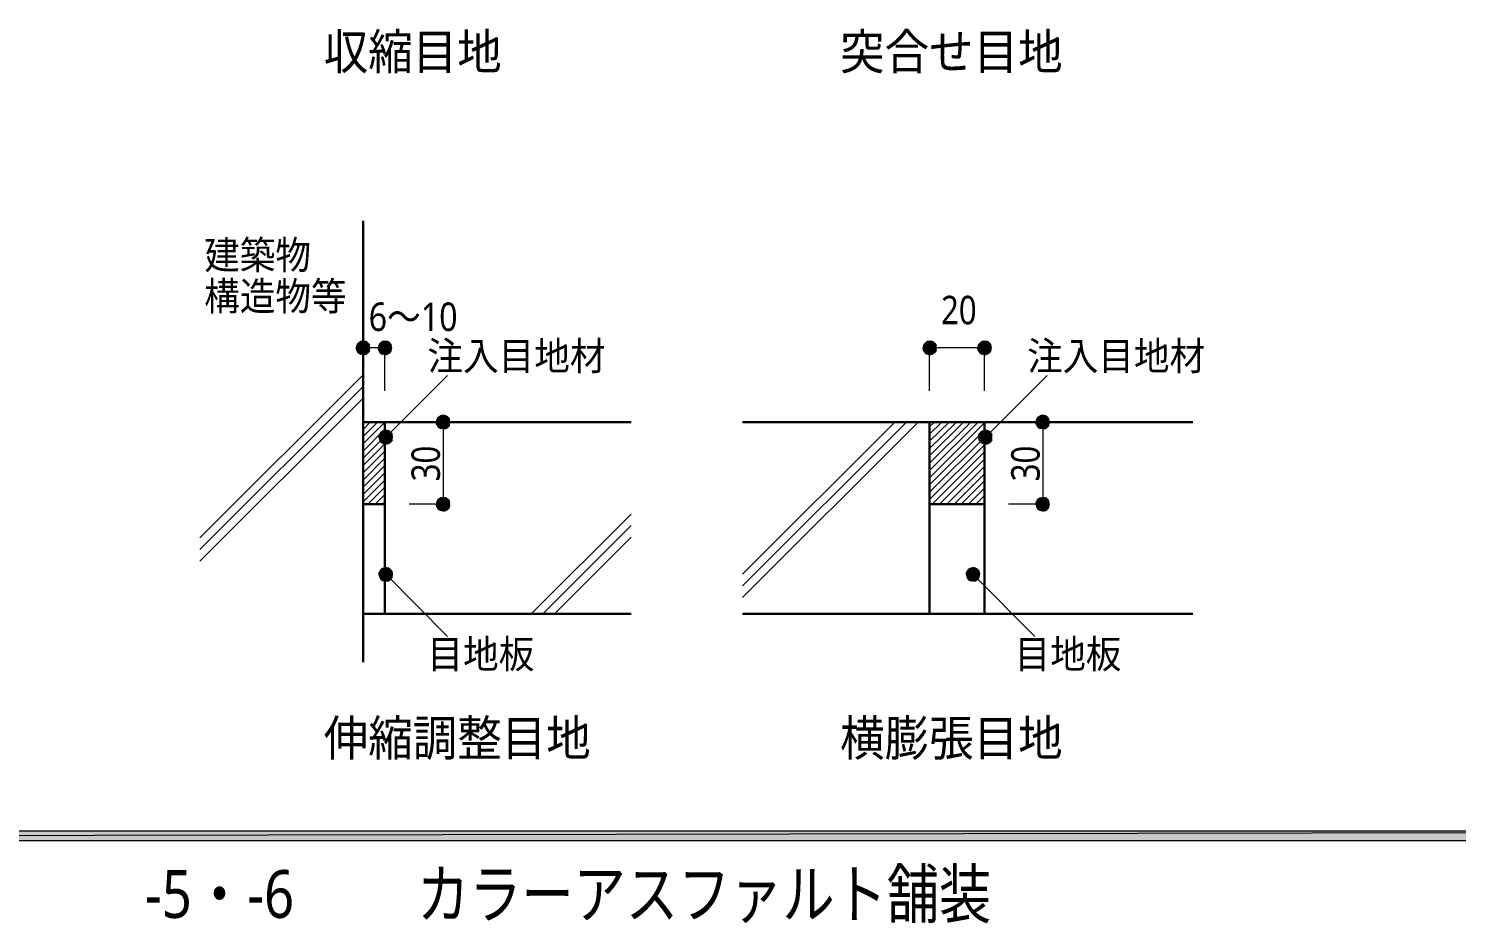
# Model space of a CAD drawing. Header units: millimetres. Extents: x 0 to 420, y 0 to 297.
# Drawn here: x 211.7 to 315.9, y 159.6 to 224.9 of the extents above; entities that cross this region are included whole.
import ezdxf
from ezdxf.enums import TextEntityAlignment as Align

# ---------------------------------------------------------------- set-up
doc = ezdxf.new("R2010")
doc.units = ezdxf.units.MM
doc.styles.add('kst32b', font='NotoSansJP-Variable.ttf')

msp = doc.modelspace()

# ---------------------------------------------------------------- hatches: boundary and pattern name
h = msp.add_hatch(color=7)
h.paths.add_polyline_path([(235.65, 201.78), (235.61, 201.59), (236.11, 201.59), (235.65, 201.78)])
h.paths.add_polyline_path([(235.61, 201.59), (236.11, 201.59), (235.65, 201.4), (235.61, 201.59)])
h.paths.add_polyline_path([(236.11, 201.59), (235.65, 201.4), (235.75, 201.23), (236.11, 201.59)])
h = msp.add_hatch(color=7)
h.paths.add_polyline_path([(236.11, 202.08), (235.92, 202.06), (236.11, 201.59), (236.11, 202.08)])
h.paths.add_polyline_path([(235.92, 202.06), (236.11, 201.59), (235.75, 201.93), (235.92, 202.06)])
h.paths.add_polyline_path([(236.11, 201.59), (235.75, 201.93), (235.65, 201.78), (236.11, 201.59)])
h = msp.add_hatch(color=7)
h.paths.add_polyline_path([(235.75, 201.23), (235.92, 201.13), (236.11, 201.59), (235.75, 201.23)])
h.paths.add_polyline_path([(235.92, 201.13), (236.11, 201.59), (236.11, 201.08), (235.92, 201.13)])
h.paths.add_polyline_path([(236.11, 201.59), (236.11, 201.08), (236.3, 201.13), (236.11, 201.59)])
for points in [[(236.3, 202.06), (236.11, 202.08), (236.11, 201.59), (236.3, 202.06)], [(237.89, 202.06), (237.7, 202.08), (237.7, 201.59), (237.89, 202.06)], [(277.66, 202.06), (277.47, 202.08), (277.47, 201.59), (277.66, 202.06)], [(281.66, 202.06), (281.47, 202.08), (281.47, 201.59), (281.66, 202.06)], [(236.11, 196.22), (236.09, 196.19), (236.07, 196.17), (236.09, 196.15), (236.11, 196.13), (236.14, 196.15), (236.16, 196.17), (236.14, 196.19), (236.11, 196.22)], [(242.15, 196.64), (241.96, 196.68), (241.96, 196.17), (242.15, 196.64)], [(285.92, 196.64), (285.73, 196.68), (285.73, 196.17), (285.92, 196.64)], [(237.3, 194.88), (237.41, 194.71), (237.77, 195.07), (237.3, 194.88)], [(281.07, 194.88), (281.18, 194.71), (281.54, 195.07), (281.07, 194.88)], [(242.15, 190.65), (241.96, 190.67), (241.96, 190.18), (242.15, 190.65)], [(285.26, 189.99), (285.37, 189.82), (285.73, 190.18), (285.26, 189.99)], [(237.3, 184.87), (237.41, 184.7), (237.77, 185.06), (237.3, 184.87)], [(280.18, 184.87), (280.29, 184.7), (280.63, 185.06), (280.18, 184.87)]]:
    msp.add_hatch(color=7).paths.add_polyline_path(points)
h = msp.add_hatch(color=7)
h.paths.add_polyline_path([(236.6, 201.59), (236.58, 201.78), (236.11, 201.59), (236.6, 201.59)])
h.paths.add_polyline_path([(236.58, 201.78), (236.11, 201.59), (236.47, 201.93), (236.58, 201.78)])
h.paths.add_polyline_path([(236.11, 201.59), (236.47, 201.93), (236.3, 202.06), (236.11, 201.59)])
h = msp.add_hatch(color=7)
h.paths.add_polyline_path([(236.3, 201.13), (236.47, 201.23), (236.11, 201.59), (236.3, 201.13)])
h.paths.add_polyline_path([(236.47, 201.23), (236.11, 201.59), (236.58, 201.4), (236.47, 201.23)])
h.paths.add_polyline_path([(236.11, 201.59), (236.58, 201.4), (236.6, 201.59), (236.11, 201.59)])
h = msp.add_hatch(color=7)
h.paths.add_polyline_path([(237.26, 201.78), (237.21, 201.59), (237.7, 201.59), (237.26, 201.78)])
h.paths.add_polyline_path([(237.21, 201.59), (237.7, 201.59), (237.26, 201.4), (237.21, 201.59)])
h.paths.add_polyline_path([(237.7, 201.59), (237.26, 201.4), (237.36, 201.23), (237.7, 201.59)])
h = msp.add_hatch(color=7)
h.paths.add_polyline_path([(237.7, 202.08), (237.51, 202.06), (237.7, 201.59), (237.7, 202.08)])
h.paths.add_polyline_path([(237.51, 202.06), (237.7, 201.59), (237.36, 201.93), (237.51, 202.06)])
h.paths.add_polyline_path([(237.7, 201.59), (237.36, 201.93), (237.26, 201.78), (237.7, 201.59)])
h = msp.add_hatch(color=7)
h.paths.add_polyline_path([(237.36, 201.23), (237.51, 201.13), (237.7, 201.59), (237.36, 201.23)])
h.paths.add_polyline_path([(237.51, 201.13), (237.7, 201.59), (237.7, 201.08), (237.51, 201.13)])
h.paths.add_polyline_path([(237.7, 201.59), (237.7, 201.08), (237.89, 201.13), (237.7, 201.59)])
h = msp.add_hatch(color=7)
h.paths.add_polyline_path([(238.21, 201.59), (238.17, 201.78), (237.7, 201.59), (238.21, 201.59)])
h.paths.add_polyline_path([(238.17, 201.78), (237.7, 201.59), (238.06, 201.93), (238.17, 201.78)])
h.paths.add_polyline_path([(237.7, 201.59), (238.06, 201.93), (237.89, 202.06), (237.7, 201.59)])
h = msp.add_hatch(color=7)
h.paths.add_polyline_path([(237.89, 201.13), (238.06, 201.23), (237.7, 201.59), (237.89, 201.13)])
h.paths.add_polyline_path([(238.06, 201.23), (237.7, 201.59), (238.17, 201.4), (238.06, 201.23)])
h.paths.add_polyline_path([(237.7, 201.59), (238.17, 201.4), (238.21, 201.59), (237.7, 201.59)])
h = msp.add_hatch(color=7)
h.paths.add_polyline_path([(277.01, 201.78), (276.99, 201.59), (277.47, 201.59), (277.01, 201.78)])
h.paths.add_polyline_path([(276.99, 201.59), (277.47, 201.59), (277.01, 201.4), (276.99, 201.59)])
h.paths.add_polyline_path([(277.47, 201.59), (277.01, 201.4), (277.14, 201.23), (277.47, 201.59)])
h = msp.add_hatch(color=7)
h.paths.add_polyline_path([(277.47, 202.08), (277.28, 202.06), (277.47, 201.59), (277.47, 202.08)])
h.paths.add_polyline_path([(277.28, 202.06), (277.47, 201.59), (277.14, 201.93), (277.28, 202.06)])
h.paths.add_polyline_path([(277.47, 201.59), (277.14, 201.93), (277.01, 201.78), (277.47, 201.59)])
h = msp.add_hatch(color=7)
h.paths.add_polyline_path([(277.14, 201.23), (277.28, 201.13), (277.47, 201.59), (277.14, 201.23)])
h.paths.add_polyline_path([(277.28, 201.13), (277.47, 201.59), (277.47, 201.08), (277.28, 201.13)])
h.paths.add_polyline_path([(277.47, 201.59), (277.47, 201.08), (277.66, 201.13), (277.47, 201.59)])
h = msp.add_hatch(color=7)
h.paths.add_polyline_path([(277.98, 201.59), (277.94, 201.78), (277.47, 201.59), (277.98, 201.59)])
h.paths.add_polyline_path([(277.94, 201.78), (277.47, 201.59), (277.83, 201.93), (277.94, 201.78)])
h.paths.add_polyline_path([(277.47, 201.59), (277.83, 201.93), (277.66, 202.06), (277.47, 201.59)])
h = msp.add_hatch(color=7)
h.paths.add_polyline_path([(277.66, 201.13), (277.83, 201.23), (277.47, 201.59), (277.66, 201.13)])
h.paths.add_polyline_path([(277.83, 201.23), (277.47, 201.59), (277.94, 201.4), (277.83, 201.23)])
h.paths.add_polyline_path([(277.47, 201.59), (277.94, 201.4), (277.98, 201.59), (277.47, 201.59)])
h = msp.add_hatch(color=7)
h.paths.add_polyline_path([(281.01, 201.78), (280.99, 201.59), (281.47, 201.59), (281.01, 201.78)])
h.paths.add_polyline_path([(280.99, 201.59), (281.47, 201.59), (281.01, 201.4), (280.99, 201.59)])
h.paths.add_polyline_path([(281.47, 201.59), (281.01, 201.4), (281.14, 201.23), (281.47, 201.59)])
h = msp.add_hatch(color=7)
h.paths.add_polyline_path([(281.47, 202.08), (281.28, 202.06), (281.47, 201.59), (281.47, 202.08)])
h.paths.add_polyline_path([(281.28, 202.06), (281.47, 201.59), (281.14, 201.93), (281.28, 202.06)])
h.paths.add_polyline_path([(281.47, 201.59), (281.14, 201.93), (281.01, 201.78), (281.47, 201.59)])
h = msp.add_hatch(color=7)
h.paths.add_polyline_path([(281.14, 201.23), (281.28, 201.13), (281.47, 201.59), (281.14, 201.23)])
h.paths.add_polyline_path([(281.28, 201.13), (281.47, 201.59), (281.47, 201.08), (281.28, 201.13)])
h.paths.add_polyline_path([(281.47, 201.59), (281.47, 201.08), (281.66, 201.13), (281.47, 201.59)])
h = msp.add_hatch(color=7)
h.paths.add_polyline_path([(281.98, 201.59), (281.94, 201.78), (281.47, 201.59), (281.98, 201.59)])
h.paths.add_polyline_path([(281.94, 201.78), (281.47, 201.59), (281.83, 201.93), (281.94, 201.78)])
h.paths.add_polyline_path([(281.47, 201.59), (281.83, 201.93), (281.66, 202.06), (281.47, 201.59)])
h = msp.add_hatch(color=7)
h.paths.add_polyline_path([(281.66, 201.13), (281.83, 201.23), (281.47, 201.59), (281.66, 201.13)])
h.paths.add_polyline_path([(281.83, 201.23), (281.47, 201.59), (281.94, 201.4), (281.83, 201.23)])
h.paths.add_polyline_path([(281.47, 201.59), (281.94, 201.4), (281.98, 201.59), (281.47, 201.59)])
h = msp.add_hatch(color=7)
h.paths.add_polyline_path([(241.49, 196.36), (241.45, 196.17), (241.96, 196.17), (241.49, 196.36)])
h.paths.add_polyline_path([(241.45, 196.17), (241.96, 196.17), (241.49, 195.98), (241.45, 196.17)])
h.paths.add_polyline_path([(241.96, 196.17), (241.49, 195.98), (241.6, 195.83), (241.96, 196.17)])
h = msp.add_hatch(color=7)
h.paths.add_polyline_path([(241.96, 196.68), (241.77, 196.64), (241.96, 196.17), (241.96, 196.68)])
h.paths.add_polyline_path([(241.77, 196.64), (241.96, 196.17), (241.6, 196.53), (241.77, 196.64)])
h.paths.add_polyline_path([(241.96, 196.17), (241.6, 196.53), (241.49, 196.36), (241.96, 196.17)])
h = msp.add_hatch(color=7)
h.paths.add_polyline_path([(241.6, 195.83), (241.77, 195.71), (241.96, 196.17), (241.6, 195.83)])
h.paths.add_polyline_path([(241.77, 195.71), (241.96, 196.17), (241.96, 195.69), (241.77, 195.71)])
h.paths.add_polyline_path([(241.96, 196.17), (241.96, 195.69), (242.15, 195.71), (241.96, 196.17)])
h = msp.add_hatch(color=7)
h.paths.add_polyline_path([(242.44, 196.17), (242.42, 196.36), (241.96, 196.17), (242.44, 196.17)])
h.paths.add_polyline_path([(242.42, 196.36), (241.96, 196.17), (242.32, 196.53), (242.42, 196.36)])
h.paths.add_polyline_path([(241.96, 196.17), (242.32, 196.53), (242.15, 196.64), (241.96, 196.17)])
h = msp.add_hatch(color=7)
h.paths.add_polyline_path([(242.15, 195.71), (242.32, 195.83), (241.96, 196.17), (242.15, 195.71)])
h.paths.add_polyline_path([(242.32, 195.83), (241.96, 196.17), (242.42, 195.98), (242.32, 195.83)])
h.paths.add_polyline_path([(241.96, 196.17), (242.42, 195.98), (242.44, 196.17), (241.96, 196.17)])
h = msp.add_hatch(color=7)
h.paths.add_polyline_path([(285.26, 196.36), (285.22, 196.17), (285.73, 196.17), (285.26, 196.36)])
h.paths.add_polyline_path([(285.22, 196.17), (285.73, 196.17), (285.26, 195.98), (285.22, 196.17)])
h.paths.add_polyline_path([(285.73, 196.17), (285.26, 195.98), (285.37, 195.83), (285.73, 196.17)])
h = msp.add_hatch(color=7)
h.paths.add_polyline_path([(285.73, 196.68), (285.54, 196.64), (285.73, 196.17), (285.73, 196.68)])
h.paths.add_polyline_path([(285.54, 196.64), (285.73, 196.17), (285.37, 196.53), (285.54, 196.64)])
h.paths.add_polyline_path([(285.73, 196.17), (285.37, 196.53), (285.26, 196.36), (285.73, 196.17)])
h = msp.add_hatch(color=7)
h.paths.add_polyline_path([(285.37, 195.83), (285.54, 195.71), (285.73, 196.17), (285.37, 195.83)])
h.paths.add_polyline_path([(285.54, 195.71), (285.73, 196.17), (285.73, 195.69), (285.54, 195.71)])
h.paths.add_polyline_path([(285.73, 196.17), (285.73, 195.69), (285.92, 195.71), (285.73, 196.17)])
h = msp.add_hatch(color=7)
h.paths.add_polyline_path([(286.22, 196.17), (286.17, 196.36), (285.73, 196.17), (286.22, 196.17)])
h.paths.add_polyline_path([(286.17, 196.36), (285.73, 196.17), (286.07, 196.53), (286.17, 196.36)])
h.paths.add_polyline_path([(285.73, 196.17), (286.07, 196.53), (285.92, 196.64), (285.73, 196.17)])
h = msp.add_hatch(color=7)
h.paths.add_polyline_path([(285.92, 195.71), (286.07, 195.83), (285.73, 196.17), (285.92, 195.71)])
h.paths.add_polyline_path([(286.07, 195.83), (285.73, 196.17), (286.17, 195.98), (286.07, 195.83)])
h.paths.add_polyline_path([(285.73, 196.17), (286.17, 195.98), (286.22, 196.17), (285.73, 196.17)])
h = msp.add_hatch(color=7)
h.paths.add_polyline_path([(237.41, 195.43), (237.3, 195.26), (237.77, 195.07), (237.41, 195.43)])
h.paths.add_polyline_path([(237.3, 195.26), (237.77, 195.07), (237.26, 195.07), (237.3, 195.26)])
h.paths.add_polyline_path([(237.77, 195.07), (237.26, 195.07), (237.3, 194.88), (237.77, 195.07)])
h = msp.add_hatch(color=7)
h.paths.add_polyline_path([(237.96, 195.54), (237.77, 195.58), (237.77, 195.07), (237.96, 195.54)])
h.paths.add_polyline_path([(237.77, 195.58), (237.77, 195.07), (237.57, 195.54), (237.77, 195.58)])
h.paths.add_polyline_path([(237.77, 195.07), (237.57, 195.54), (237.41, 195.43), (237.77, 195.07)])
h = msp.add_hatch(color=7)
h.paths.add_polyline_path([(237.41, 194.71), (237.57, 194.61), (237.77, 195.07), (237.41, 194.71)])
h.paths.add_polyline_path([(237.57, 194.61), (237.77, 195.07), (237.77, 194.56), (237.57, 194.61)])
h.paths.add_polyline_path([(237.77, 195.07), (237.77, 194.56), (237.96, 194.61), (237.77, 195.07)])
h = msp.add_hatch(color=7)
h.paths.add_polyline_path([(238.27, 195.07), (238.23, 195.26), (237.77, 195.07), (238.27, 195.07)])
h.paths.add_polyline_path([(238.23, 195.26), (237.77, 195.07), (238.12, 195.43), (238.23, 195.26)])
h.paths.add_polyline_path([(237.77, 195.07), (238.12, 195.43), (237.96, 195.54), (237.77, 195.07)])
h = msp.add_hatch(color=7)
h.paths.add_polyline_path([(237.96, 194.61), (238.12, 194.71), (237.77, 195.07), (237.96, 194.61)])
h.paths.add_polyline_path([(238.12, 194.71), (237.77, 195.07), (238.23, 194.88), (238.12, 194.71)])
h.paths.add_polyline_path([(237.77, 195.07), (238.23, 194.88), (238.27, 195.07), (237.77, 195.07)])
h = msp.add_hatch(color=7)
h.paths.add_polyline_path([(281.18, 195.43), (281.07, 195.26), (281.54, 195.07), (281.18, 195.43)])
h.paths.add_polyline_path([(281.07, 195.26), (281.54, 195.07), (281.03, 195.07), (281.07, 195.26)])
h.paths.add_polyline_path([(281.54, 195.07), (281.03, 195.07), (281.07, 194.88), (281.54, 195.07)])
h = msp.add_hatch(color=7)
h.paths.add_polyline_path([(281.73, 195.54), (281.54, 195.58), (281.54, 195.07), (281.73, 195.54)])
h.paths.add_polyline_path([(281.54, 195.58), (281.54, 195.07), (281.35, 195.54), (281.54, 195.58)])
h.paths.add_polyline_path([(281.54, 195.07), (281.35, 195.54), (281.18, 195.43), (281.54, 195.07)])
h = msp.add_hatch(color=7)
h.paths.add_polyline_path([(281.18, 194.71), (281.35, 194.61), (281.54, 195.07), (281.18, 194.71)])
h.paths.add_polyline_path([(281.35, 194.61), (281.54, 195.07), (281.54, 194.56), (281.35, 194.61)])
h.paths.add_polyline_path([(281.54, 195.07), (281.54, 194.56), (281.73, 194.61), (281.54, 195.07)])
h = msp.add_hatch(color=7)
h.paths.add_polyline_path([(282.02, 195.07), (282, 195.26), (281.54, 195.07), (282.02, 195.07)])
h.paths.add_polyline_path([(282, 195.26), (281.54, 195.07), (281.88, 195.43), (282, 195.26)])
h.paths.add_polyline_path([(281.54, 195.07), (281.88, 195.43), (281.73, 195.54), (281.54, 195.07)])
h = msp.add_hatch(color=7)
h.paths.add_polyline_path([(281.73, 194.61), (281.88, 194.71), (281.54, 195.07), (281.73, 194.61)])
h.paths.add_polyline_path([(281.88, 194.71), (281.54, 195.07), (282, 194.88), (281.88, 194.71)])
h.paths.add_polyline_path([(281.54, 195.07), (282, 194.88), (282.02, 195.07), (281.54, 195.07)])
h = msp.add_hatch(color=7)
h.paths.add_polyline_path([(241.49, 190.37), (241.45, 190.18), (241.96, 190.18), (241.49, 190.37)])
h.paths.add_polyline_path([(241.45, 190.18), (241.96, 190.18), (241.49, 189.99), (241.45, 190.18)])
h.paths.add_polyline_path([(241.96, 190.18), (241.49, 189.99), (241.6, 189.82), (241.96, 190.18)])
h = msp.add_hatch(color=7)
h.paths.add_polyline_path([(241.96, 190.67), (241.77, 190.65), (241.96, 190.18), (241.96, 190.67)])
h.paths.add_polyline_path([(241.77, 190.65), (241.96, 190.18), (241.6, 190.54), (241.77, 190.65)])
h.paths.add_polyline_path([(241.96, 190.18), (241.6, 190.54), (241.49, 190.37), (241.96, 190.18)])
h = msp.add_hatch(color=7)
h.paths.add_polyline_path([(241.6, 189.82), (241.77, 189.72), (241.96, 190.18), (241.6, 189.82)])
h.paths.add_polyline_path([(241.77, 189.72), (241.96, 190.18), (241.96, 189.67), (241.77, 189.72)])
h.paths.add_polyline_path([(241.96, 190.18), (241.96, 189.67), (242.15, 189.72), (241.96, 190.18)])
h = msp.add_hatch(color=7)
h.paths.add_polyline_path([(242.44, 190.18), (242.42, 190.37), (241.96, 190.18), (242.44, 190.18)])
h.paths.add_polyline_path([(242.42, 190.37), (241.96, 190.18), (242.32, 190.54), (242.42, 190.37)])
h.paths.add_polyline_path([(241.96, 190.18), (242.32, 190.54), (242.15, 190.65), (241.96, 190.18)])
h = msp.add_hatch(color=7)
h.paths.add_polyline_path([(242.15, 189.72), (242.32, 189.82), (241.96, 190.18), (242.15, 189.72)])
h.paths.add_polyline_path([(242.32, 189.82), (241.96, 190.18), (242.42, 189.99), (242.32, 189.82)])
h.paths.add_polyline_path([(241.96, 190.18), (242.42, 189.99), (242.44, 190.18), (241.96, 190.18)])
h = msp.add_hatch(color=7)
h.paths.add_polyline_path([(285.37, 190.54), (285.26, 190.37), (285.73, 190.18), (285.37, 190.54)])
h.paths.add_polyline_path([(285.26, 190.37), (285.73, 190.18), (285.22, 190.18), (285.26, 190.37)])
h.paths.add_polyline_path([(285.73, 190.18), (285.22, 190.18), (285.26, 189.99), (285.73, 190.18)])
h = msp.add_hatch(color=7)
h.paths.add_polyline_path([(285.92, 190.65), (285.73, 190.67), (285.73, 190.18), (285.92, 190.65)])
h.paths.add_polyline_path([(285.73, 190.67), (285.73, 190.18), (285.54, 190.65), (285.73, 190.67)])
h.paths.add_polyline_path([(285.73, 190.18), (285.54, 190.65), (285.37, 190.54), (285.73, 190.18)])
h = msp.add_hatch(color=7)
h.paths.add_polyline_path([(285.37, 189.82), (285.54, 189.72), (285.73, 190.18), (285.37, 189.82)])
h.paths.add_polyline_path([(285.54, 189.72), (285.73, 190.18), (285.73, 189.67), (285.54, 189.72)])
h.paths.add_polyline_path([(285.73, 190.18), (285.73, 189.67), (285.92, 189.72), (285.73, 190.18)])
h = msp.add_hatch(color=7)
h.paths.add_polyline_path([(286.22, 190.18), (286.17, 190.37), (285.73, 190.18), (286.22, 190.18)])
h.paths.add_polyline_path([(286.17, 190.37), (285.73, 190.18), (286.07, 190.54), (286.17, 190.37)])
h.paths.add_polyline_path([(285.73, 190.18), (286.07, 190.54), (285.92, 190.65), (285.73, 190.18)])
h = msp.add_hatch(color=7)
h.paths.add_polyline_path([(285.92, 189.72), (286.07, 189.82), (285.73, 190.18), (285.92, 189.72)])
h.paths.add_polyline_path([(286.07, 189.82), (285.73, 190.18), (286.17, 189.99), (286.07, 189.82)])
h.paths.add_polyline_path([(285.73, 190.18), (286.17, 189.99), (286.22, 190.18), (285.73, 190.18)])
h = msp.add_hatch(color=7)
h.paths.add_polyline_path([(237.96, 185.5), (237.77, 185.55), (237.77, 185.06), (237.96, 185.5)])
h.paths.add_polyline_path([(237.77, 185.55), (237.77, 185.06), (237.57, 185.5), (237.77, 185.55)])
h.paths.add_polyline_path([(237.77, 185.06), (237.57, 185.5), (237.41, 185.4), (237.77, 185.06)])
h = msp.add_hatch(color=7)
h.paths.add_polyline_path([(280.82, 185.5), (280.63, 185.55), (280.63, 185.06), (280.82, 185.5)])
h.paths.add_polyline_path([(280.63, 185.55), (280.63, 185.06), (280.44, 185.5), (280.63, 185.55)])
h.paths.add_polyline_path([(280.63, 185.06), (280.44, 185.5), (280.29, 185.4), (280.63, 185.06)])
h = msp.add_hatch(color=7)
h.paths.add_polyline_path([(237.41, 185.4), (237.3, 185.25), (237.77, 185.06), (237.41, 185.4)])
h.paths.add_polyline_path([(237.3, 185.25), (237.77, 185.06), (237.26, 185.06), (237.3, 185.25)])
h.paths.add_polyline_path([(237.77, 185.06), (237.26, 185.06), (237.3, 184.87), (237.77, 185.06)])
h = msp.add_hatch(color=7)
h.paths.add_polyline_path([(237.41, 184.7), (237.57, 184.59), (237.77, 185.06), (237.41, 184.7)])
h.paths.add_polyline_path([(237.57, 184.59), (237.77, 185.06), (237.77, 184.55), (237.57, 184.59)])
h.paths.add_polyline_path([(237.77, 185.06), (237.77, 184.55), (237.96, 184.59), (237.77, 185.06)])
h = msp.add_hatch(color=7)
h.paths.add_polyline_path([(238.27, 185.06), (238.23, 185.25), (237.77, 185.06), (238.27, 185.06)])
h.paths.add_polyline_path([(238.23, 185.25), (237.77, 185.06), (238.12, 185.4), (238.23, 185.25)])
h.paths.add_polyline_path([(237.77, 185.06), (238.12, 185.4), (237.96, 185.5), (237.77, 185.06)])
h = msp.add_hatch(color=7)
h.paths.add_polyline_path([(237.96, 184.59), (238.12, 184.7), (237.77, 185.06), (237.96, 184.59)])
h.paths.add_polyline_path([(238.12, 184.7), (237.77, 185.06), (238.23, 184.87), (238.12, 184.7)])
h.paths.add_polyline_path([(237.77, 185.06), (238.23, 184.87), (238.27, 185.06), (237.77, 185.06)])
h = msp.add_hatch(color=7)
h.paths.add_polyline_path([(280.29, 185.4), (280.18, 185.25), (280.63, 185.06), (280.29, 185.4)])
h.paths.add_polyline_path([(280.18, 185.25), (280.63, 185.06), (280.14, 185.06), (280.18, 185.25)])
h.paths.add_polyline_path([(280.63, 185.06), (280.14, 185.06), (280.18, 184.87), (280.63, 185.06)])
h = msp.add_hatch(color=7)
h.paths.add_polyline_path([(280.29, 184.7), (280.44, 184.59), (280.63, 185.06), (280.29, 184.7)])
h.paths.add_polyline_path([(280.44, 184.59), (280.63, 185.06), (280.63, 184.55), (280.44, 184.59)])
h.paths.add_polyline_path([(280.63, 185.06), (280.63, 184.55), (280.82, 184.59), (280.63, 185.06)])
h = msp.add_hatch(color=7)
h.paths.add_polyline_path([(281.14, 185.06), (281.09, 185.25), (280.63, 185.06), (281.14, 185.06)])
h.paths.add_polyline_path([(281.09, 185.25), (280.63, 185.06), (280.99, 185.4), (281.09, 185.25)])
h.paths.add_polyline_path([(280.63, 185.06), (280.99, 185.4), (280.82, 185.5), (280.63, 185.06)])
h = msp.add_hatch(color=7)
h.paths.add_polyline_path([(280.82, 184.59), (280.99, 184.7), (280.63, 185.06), (280.82, 184.59)])
h.paths.add_polyline_path([(280.99, 184.7), (280.63, 185.06), (281.09, 184.87), (280.99, 184.7)])
h.paths.add_polyline_path([(280.63, 185.06), (281.09, 184.87), (281.14, 185.06), (280.63, 185.06)])
h = msp.add_hatch(color=7)
h.paths.add_polyline_path([(394.17, 165.63), (394.17, 166.33), (26.18, 165.63), (394.17, 165.63)])
h.paths.add_polyline_path([(394.17, 166.33), (26.18, 165.63), (26.18, 166.33), (394.17, 166.33)])

# ---------------------------------------------------------------- linework, layer by layer
at = {"lineweight": 30}
for points in [[(236.11, 210.86), (236.11, 178.65)], [(236.11, 196.17), (255.67, 196.17)], [(263.8, 196.17), (296.67, 196.17)], [(237.7, 190.18), (237.7, 182.18)], [(277.47, 190.18), (277.47, 182.18)], [(281.47, 190.18), (281.47, 182.18)], [(236.11, 182.18), (255.67, 182.18)], [(263.8, 182.18), (296.67, 182.18)]]:
    msp.add_lwpolyline(points, dxfattribs=at)
at = {"lineweight": 0}
for points in [[(235.65, 201.78), (235.61, 201.59), (236.11, 201.59)], [(235.61, 201.59), (236.11, 201.59), (235.65, 201.4)], [(236.11, 201.59), (235.75, 201.93), (235.65, 201.78)], [(236.11, 201.59), (235.65, 201.4), (235.75, 201.23)], [(235.92, 202.06), (236.11, 201.59), (235.75, 201.93)], [(235.75, 201.23), (235.92, 201.13), (236.11, 201.59)], [(236.11, 202.08), (235.92, 202.06), (236.11, 201.59)], [(235.92, 201.13), (236.11, 201.59), (236.11, 201.08)], [(236.3, 202.06), (236.11, 202.08), (236.11, 201.59)], [(236.11, 201.59), (236.47, 201.93), (236.3, 202.06)], [(236.58, 201.78), (236.11, 201.59), (236.47, 201.93)], [(236.6, 201.59), (236.58, 201.78), (236.11, 201.59)], [(236.11, 201.59), (236.11, 201.08), (236.3, 201.13)], [(236.3, 201.13), (236.47, 201.23), (236.11, 201.59)], [(236.47, 201.23), (236.11, 201.59), (236.58, 201.4)], [(236.11, 201.59), (236.58, 201.4), (236.6, 201.59)], [(237.26, 201.78), (237.21, 201.59), (237.7, 201.59)], [(237.21, 201.59), (237.7, 201.59), (237.26, 201.4)], [(237.7, 201.59), (237.36, 201.93), (237.26, 201.78)], [(237.7, 201.59), (237.26, 201.4), (237.36, 201.23)], [(237.51, 202.06), (237.7, 201.59), (237.36, 201.93)], [(237.36, 201.23), (237.51, 201.13), (237.7, 201.59)], [(237.7, 202.08), (237.51, 202.06), (237.7, 201.59)], [(237.51, 201.13), (237.7, 201.59), (237.7, 201.08)], [(237.89, 202.06), (237.7, 202.08), (237.7, 201.59)], [(237.7, 201.59), (238.06, 201.93), (237.89, 202.06)], [(238.17, 201.78), (237.7, 201.59), (238.06, 201.93)], [(238.21, 201.59), (238.17, 201.78), (237.7, 201.59)], [(237.7, 201.59), (237.7, 201.08), (237.89, 201.13)], [(237.89, 201.13), (238.06, 201.23), (237.7, 201.59)], [(238.06, 201.23), (237.7, 201.59), (238.17, 201.4)], [(237.7, 201.59), (238.17, 201.4), (238.21, 201.59)], [(277.01, 201.78), (276.99, 201.59), (277.47, 201.59)], [(276.99, 201.59), (277.47, 201.59), (277.01, 201.4)], [(277.47, 201.59), (277.14, 201.93), (277.01, 201.78)], [(277.47, 201.59), (277.01, 201.4), (277.14, 201.23)], [(277.28, 202.06), (277.47, 201.59), (277.14, 201.93)], [(277.14, 201.23), (277.28, 201.13), (277.47, 201.59)], [(277.47, 202.08), (277.28, 202.06), (277.47, 201.59)], [(277.28, 201.13), (277.47, 201.59), (277.47, 201.08)], [(277.66, 202.06), (277.47, 202.08), (277.47, 201.59)], [(277.47, 201.59), (277.83, 201.93), (277.66, 202.06)], [(277.94, 201.78), (277.47, 201.59), (277.83, 201.93)], [(277.98, 201.59), (277.94, 201.78), (277.47, 201.59)], [(277.47, 201.59), (277.47, 201.08), (277.66, 201.13)], [(277.66, 201.13), (277.83, 201.23), (277.47, 201.59)], [(277.83, 201.23), (277.47, 201.59), (277.94, 201.4)], [(277.47, 201.59), (277.94, 201.4), (277.98, 201.59)], [(281.01, 201.78), (280.99, 201.59), (281.47, 201.59)], [(280.99, 201.59), (281.47, 201.59), (281.01, 201.4)], [(281.47, 201.59), (281.14, 201.93), (281.01, 201.78)], [(281.47, 201.59), (281.01, 201.4), (281.14, 201.23)], [(281.28, 202.06), (281.47, 201.59), (281.14, 201.93)], [(281.14, 201.23), (281.28, 201.13), (281.47, 201.59)], [(281.47, 202.08), (281.28, 202.06), (281.47, 201.59)], [(281.28, 201.13), (281.47, 201.59), (281.47, 201.08)], [(281.66, 202.06), (281.47, 202.08), (281.47, 201.59)], [(281.47, 201.59), (281.83, 201.93), (281.66, 202.06)], [(281.94, 201.78), (281.47, 201.59), (281.83, 201.93)], [(281.98, 201.59), (281.94, 201.78), (281.47, 201.59)], [(281.47, 201.59), (281.47, 201.08), (281.66, 201.13)], [(281.66, 201.13), (281.83, 201.23), (281.47, 201.59)], [(281.83, 201.23), (281.47, 201.59), (281.94, 201.4)], [(281.47, 201.59), (281.94, 201.4), (281.98, 201.59)], [(236.11, 196.22), (236.09, 196.19), (236.07, 196.17), (236.09, 196.15), (236.11, 196.13), (236.14, 196.15), (236.16, 196.17), (236.14, 196.19)], [(241.49, 196.36), (241.45, 196.17), (241.96, 196.17)], [(241.45, 196.17), (241.96, 196.17), (241.49, 195.98)], [(241.96, 196.17), (241.6, 196.53), (241.49, 196.36)], [(241.96, 196.17), (241.49, 195.98), (241.6, 195.83)], [(241.77, 196.64), (241.96, 196.17), (241.6, 196.53)], [(241.6, 195.83), (241.77, 195.71), (241.96, 196.17)], [(241.96, 196.68), (241.77, 196.64), (241.96, 196.17)], [(241.77, 195.71), (241.96, 196.17), (241.96, 195.69)], [(242.15, 196.64), (241.96, 196.68), (241.96, 196.17)], [(241.96, 196.17), (242.32, 196.53), (242.15, 196.64)], [(242.42, 196.36), (241.96, 196.17), (242.32, 196.53)], [(242.44, 196.17), (242.42, 196.36), (241.96, 196.17)], [(241.96, 196.17), (241.96, 195.69), (242.15, 195.71)], [(242.15, 195.71), (242.32, 195.83), (241.96, 196.17)], [(242.32, 195.83), (241.96, 196.17), (242.42, 195.98)], [(241.96, 196.17), (242.42, 195.98), (242.44, 196.17)], [(285.26, 196.36), (285.22, 196.17), (285.73, 196.17)], [(285.22, 196.17), (285.73, 196.17), (285.26, 195.98)], [(285.73, 196.17), (285.37, 196.53), (285.26, 196.36)], [(285.73, 196.17), (285.26, 195.98), (285.37, 195.83)], [(285.54, 196.64), (285.73, 196.17), (285.37, 196.53)], [(285.37, 195.83), (285.54, 195.71), (285.73, 196.17)], [(285.73, 196.68), (285.54, 196.64), (285.73, 196.17)], [(285.54, 195.71), (285.73, 196.17), (285.73, 195.69)], [(285.92, 196.64), (285.73, 196.68), (285.73, 196.17)], [(285.73, 196.17), (286.07, 196.53), (285.92, 196.64)], [(286.17, 196.36), (285.73, 196.17), (286.07, 196.53)], [(286.22, 196.17), (286.17, 196.36), (285.73, 196.17)], [(285.73, 196.17), (285.73, 195.69), (285.92, 195.71)], [(285.92, 195.71), (286.07, 195.83), (285.73, 196.17)], [(286.07, 195.83), (285.73, 196.17), (286.17, 195.98)], [(285.73, 196.17), (286.17, 195.98), (286.22, 196.17)], [(237.3, 195.26), (237.77, 195.07), (237.26, 195.07)], [(237.77, 195.07), (237.26, 195.07), (237.3, 194.88)], [(237.41, 195.43), (237.3, 195.26), (237.77, 195.07)], [(237.3, 194.88), (237.41, 194.71), (237.77, 195.07)], [(237.77, 195.07), (237.57, 195.54), (237.41, 195.43)], [(237.41, 194.71), (237.57, 194.61), (237.77, 195.07)], [(237.77, 195.58), (237.77, 195.07), (237.57, 195.54)], [(237.57, 194.61), (237.77, 195.07), (237.77, 194.56)], [(237.96, 195.54), (237.77, 195.58), (237.77, 195.07)], [(237.77, 195.07), (238.12, 195.43), (237.96, 195.54)], [(238.23, 195.26), (237.77, 195.07), (238.12, 195.43)], [(238.27, 195.07), (238.23, 195.26), (237.77, 195.07)], [(237.77, 195.07), (237.77, 194.56), (237.96, 194.61)], [(237.96, 194.61), (238.12, 194.71), (237.77, 195.07)], [(238.12, 194.71), (237.77, 195.07), (238.23, 194.88)], [(237.77, 195.07), (238.23, 194.88), (238.27, 195.07)], [(281.07, 195.26), (281.54, 195.07), (281.03, 195.07)], [(281.54, 195.07), (281.03, 195.07), (281.07, 194.88)], [(281.18, 195.43), (281.07, 195.26), (281.54, 195.07)], [(281.07, 194.88), (281.18, 194.71), (281.54, 195.07)], [(281.54, 195.07), (281.35, 195.54), (281.18, 195.43)], [(281.18, 194.71), (281.35, 194.61), (281.54, 195.07)], [(281.54, 195.58), (281.54, 195.07), (281.35, 195.54)], [(281.35, 194.61), (281.54, 195.07), (281.54, 194.56)], [(281.73, 195.54), (281.54, 195.58), (281.54, 195.07)], [(281.54, 195.07), (281.88, 195.43), (281.73, 195.54)], [(282, 195.26), (281.54, 195.07), (281.88, 195.43)], [(282.02, 195.07), (282, 195.26), (281.54, 195.07)], [(281.54, 195.07), (281.54, 194.56), (281.73, 194.61)], [(281.73, 194.61), (281.88, 194.71), (281.54, 195.07)], [(281.88, 194.71), (281.54, 195.07), (282, 194.88)], [(281.54, 195.07), (282, 194.88), (282.02, 195.07)], [(241.49, 190.37), (241.45, 190.18), (241.96, 190.18)], [(241.45, 190.18), (241.96, 190.18), (241.49, 189.99)], [(241.96, 190.18), (241.6, 190.54), (241.49, 190.37)], [(241.96, 190.18), (241.49, 189.99), (241.6, 189.82)], [(241.77, 190.65), (241.96, 190.18), (241.6, 190.54)], [(241.6, 189.82), (241.77, 189.72), (241.96, 190.18)], [(241.96, 190.67), (241.77, 190.65), (241.96, 190.18)], [(241.77, 189.72), (241.96, 190.18), (241.96, 189.67)], [(242.15, 190.65), (241.96, 190.67), (241.96, 190.18)], [(241.96, 190.18), (242.32, 190.54), (242.15, 190.65)], [(242.42, 190.37), (241.96, 190.18), (242.32, 190.54)], [(242.44, 190.18), (242.42, 190.37), (241.96, 190.18)], [(241.96, 190.18), (241.96, 189.67), (242.15, 189.72)], [(242.15, 189.72), (242.32, 189.82), (241.96, 190.18)], [(242.32, 189.82), (241.96, 190.18), (242.42, 189.99)], [(241.96, 190.18), (242.42, 189.99), (242.44, 190.18)], [(285.26, 190.37), (285.73, 190.18), (285.22, 190.18)], [(285.73, 190.18), (285.22, 190.18), (285.26, 189.99)], [(285.37, 190.54), (285.26, 190.37), (285.73, 190.18)], [(285.26, 189.99), (285.37, 189.82), (285.73, 190.18)], [(285.73, 190.18), (285.54, 190.65), (285.37, 190.54)], [(285.37, 189.82), (285.54, 189.72), (285.73, 190.18)], [(285.73, 190.67), (285.73, 190.18), (285.54, 190.65)], [(285.54, 189.72), (285.73, 190.18), (285.73, 189.67)], [(285.92, 190.65), (285.73, 190.67), (285.73, 190.18)], [(285.73, 190.18), (286.07, 190.54), (285.92, 190.65)], [(286.17, 190.37), (285.73, 190.18), (286.07, 190.54)], [(286.22, 190.18), (286.17, 190.37), (285.73, 190.18)], [(285.73, 190.18), (285.73, 189.67), (285.92, 189.72)], [(285.92, 189.72), (286.07, 189.82), (285.73, 190.18)], [(286.07, 189.82), (285.73, 190.18), (286.17, 189.99)], [(285.73, 190.18), (286.17, 189.99), (286.22, 190.18)], [(237.77, 185.55), (237.77, 185.06), (237.57, 185.5)], [(237.96, 185.5), (237.77, 185.55), (237.77, 185.06)], [(280.63, 185.55), (280.63, 185.06), (280.44, 185.5)], [(280.82, 185.5), (280.63, 185.55), (280.63, 185.06)], [(237.3, 185.25), (237.77, 185.06), (237.26, 185.06)], [(237.77, 185.06), (237.26, 185.06), (237.3, 184.87)], [(237.41, 185.4), (237.3, 185.25), (237.77, 185.06)], [(237.3, 184.87), (237.41, 184.7), (237.77, 185.06)], [(237.77, 185.06), (237.57, 185.5), (237.41, 185.4)], [(237.41, 184.7), (237.57, 184.59), (237.77, 185.06)], [(237.57, 184.59), (237.77, 185.06), (237.77, 184.55)], [(237.77, 185.06), (238.12, 185.4), (237.96, 185.5)], [(238.23, 185.25), (237.77, 185.06), (238.12, 185.4)], [(238.27, 185.06), (238.23, 185.25), (237.77, 185.06)], [(237.77, 185.06), (237.77, 184.55), (237.96, 184.59)], [(237.96, 184.59), (238.12, 184.7), (237.77, 185.06)], [(238.12, 184.7), (237.77, 185.06), (238.23, 184.87)], [(237.77, 185.06), (238.23, 184.87), (238.27, 185.06)], [(280.18, 185.25), (280.63, 185.06), (280.14, 185.06)], [(280.63, 185.06), (280.14, 185.06), (280.18, 184.87)], [(280.29, 185.4), (280.18, 185.25), (280.63, 185.06)], [(280.18, 184.87), (280.29, 184.7), (280.63, 185.06)], [(280.63, 185.06), (280.44, 185.5), (280.29, 185.4)], [(280.29, 184.7), (280.44, 184.59), (280.63, 185.06)], [(280.44, 184.59), (280.63, 185.06), (280.63, 184.55)], [(280.63, 185.06), (280.99, 185.4), (280.82, 185.5)], [(281.09, 185.25), (280.63, 185.06), (280.99, 185.4)], [(281.14, 185.06), (281.09, 185.25), (280.63, 185.06)], [(280.63, 185.06), (280.63, 184.55), (280.82, 184.59)], [(280.82, 184.59), (280.99, 184.7), (280.63, 185.06)], [(280.99, 184.7), (280.63, 185.06), (281.09, 184.87)], [(280.63, 185.06), (281.09, 184.87), (281.14, 185.06)], [(394.17, 165.63), (394.17, 166.33), (26.18, 165.63)], [(394.17, 166.33), (26.18, 165.63), (26.18, 166.33)]]:
    msp.add_lwpolyline(points, close=True, dxfattribs=at)
at = {"lineweight": 13}
for points in [[(236.11, 198.46), (236.11, 201.59)], [(237.7, 198.46), (237.7, 201.59), (236.11, 201.59)], [(277.47, 198.46), (277.47, 201.59)], [(281.47, 198.46), (281.47, 201.59), (277.47, 201.59)], [(224.2, 187.73), (236.11, 199.62)], [(237.77, 195.07), (242.27, 199.58)], [(281.54, 195.07), (286.05, 199.58)], [(224.2, 186.86), (236.11, 198.78)], [(224.2, 186.01), (236.11, 197.93)], [(236.11, 195.64), (236.64, 196.17)], [(236.11, 195.11), (237.17, 196.17)], [(236.11, 194.59), (237.7, 196.17)], [(241.96, 196.17), (241.96, 190.18), (239.48, 190.18)], [(263.8, 183.37), (276.63, 196.17)], [(263.8, 184.21), (275.78, 196.17)], [(263.8, 185.06), (274.93, 196.17)], [(277.47, 195.83), (277.83, 196.17)], [(277.47, 195.3), (278.36, 196.17)], [(277.47, 194.78), (278.89, 196.17)], [(277.47, 194.25), (279.42, 196.17)], [(277.47, 193.7), (279.95, 196.17)], [(277.47, 193.17), (280.48, 196.17)], [(277.47, 192.64), (281.01, 196.17)], [(277.47, 192.11), (281.47, 196.11)], [(285.73, 196.17), (285.73, 190.18), (283.23, 190.18)], [(236.11, 194.06), (237.7, 195.66)], [(236.11, 193.53), (237.7, 195.11)], [(277.47, 191.58), (281.47, 195.58)], [(277.47, 191.05), (281.47, 195.05)], [(236.11, 193), (237.7, 194.59)], [(236.11, 192.47), (237.7, 194.06)], [(277.47, 190.52), (281.47, 194.52)], [(277.66, 190.18), (281.47, 193.99)], [(236.11, 191.94), (237.7, 193.53)], [(236.11, 191.41), (237.7, 193)], [(278.19, 190.18), (281.47, 193.46)], [(278.72, 190.18), (281.47, 192.93)], [(236.11, 190.88), (237.7, 192.47)], [(236.11, 190.35), (237.7, 191.94)], [(279.25, 190.18), (281.47, 192.4)], [(279.78, 190.18), (281.47, 191.88)], [(236.47, 190.18), (237.7, 191.41)], [(237, 190.18), (237.7, 190.88)], [(280.31, 190.18), (281.47, 191.35)], [(280.84, 190.18), (281.47, 190.82)], [(237.53, 190.18), (237.7, 190.35)], [(281.37, 190.18), (281.47, 190.29)], [(248.39, 182.18), (255.67, 189.46)], [(249.24, 182.18), (255.67, 188.62)], [(250.08, 182.18), (255.67, 187.77)], [(237.77, 185.06), (242.27, 180.53)], [(280.63, 185.06), (285.16, 180.53)]]:
    msp.add_lwpolyline(points, dxfattribs=at)
at = {"lineweight": 30}
for points in [[(236.11, 196.17), (236.11, 190.18), (237.7, 190.18), (237.7, 196.17)], [(277.47, 196.17), (277.47, 190.18), (281.47, 190.18), (281.47, 196.17)]]:
    msp.add_lwpolyline(points, close=True, dxfattribs=at)

# ---------------------------------------------------------------- texts
at = {"style": 'kst32b'}
for s, height, p, p2 in [('収縮目地', 2.599, (233.24, 221.91), (246.23, 221.91)), ('突合せ目地', 2.599, (270.93, 221.91), (287.18, 221.91)), ('建築物', 2.079, (224.51, 207.33), (232.31, 207.33)), ('構造物等', 2.079, (224.51, 204.32), (234.91, 204.32)), ('20', 2.079, (278.3, 203.31), (280.9, 203.31)), ('6～10', 2.079, (236.52, 202.82), (243.01, 202.82)), ('注入目地材', 2.079, (240.81, 199.96), (253.81, 199.96)), ('注入目地材', 2.079, (284.59, 199.96), (297.58, 199.96)), ('30', 2.079, (241.72, 191.85), (241.72, 194.45)), ('30', 2.079, (285.5, 191.85), (285.5, 194.45)), ('目地板', 2.079, (240.81, 178.2), (248.61, 178.2)), ('目地板', 2.079, (283.68, 178.2), (291.47, 178.2)), ('伸縮調整目地', 2.599, (233.24, 171.81), (252.73, 171.81)), ('横膨張目地', 2.599, (270.93, 171.81), (287.18, 171.81)), ('カラーアスファルト舗装', 3.4908, (240.05, 159.98), (281.96, 159.98)), ('-5・-6', 3.491, (220.18, 159.98), (231.08, 159.98))]:
    msp.add_text(s, height=height, dxfattribs=at).set_placement(p, p2, align=Align.FIT)

doc.saveas('drawing.dxf')
